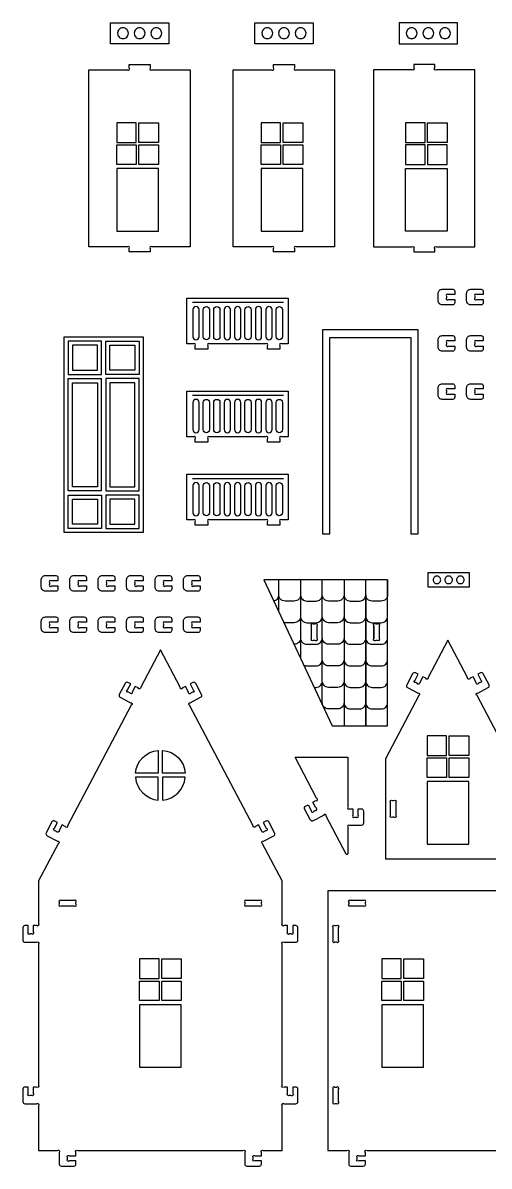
# Model space of a CAD drawing. Extents: x 0.8 to 43.3, y 2.5 to 30.1.
# Drawn here: x 14.96 to 26.15, y 2.48 to 29.93 of the extents above; entities that cross this region are included whole.
import ezdxf

# ---------------------------------------------------------------- set-up
doc = ezdxf.new("R2010")
doc.units = 0
doc.header["$MEASUREMENT"] = 0
doc.layers.add('LAYER1', color=18, linetype='CONTINUOUS')

msp = doc.modelspace()

# ---------------------------------------------------------------- linework, layer by layer
at = {"layer": 'LAYER1'}
for points in [[(17.059, 29.931), (18.459, 29.931), (18.459, 29.431), (17.059, 29.431)], [(20.523, 29.931), (21.923, 29.931), (21.923, 29.431), (20.523, 29.431)], [(25.387, 29.931), (23.987, 29.931), (23.987, 29.431), (25.387, 29.431)], [(17.679, 27.531), (17.21, 27.531), (17.21, 27.062), (17.679, 27.062)], [(17.742, 27.062), (17.742, 27.531), (18.21, 27.531), (18.21, 27.062)], [(21.143, 27.531), (20.674, 27.531), (20.674, 27.062), (21.143, 27.062)], [(21.206, 27.062), (21.206, 27.531), (21.674, 27.531), (21.674, 27.062)], [(24.607, 27.062), (24.607, 27.531), (24.139, 27.531), (24.139, 27.062)], [(24.67, 27.531), (25.139, 27.531), (25.139, 27.062), (24.67, 27.062)], [(17.21, 26.531), (17.21, 27), (17.679, 27), (17.679, 26.531)], [(18.21, 26.531), (17.742, 26.531), (17.742, 27), (18.21, 27)], [(20.674, 26.531), (20.674, 27), (21.143, 27), (21.143, 26.531)], [(21.674, 26.531), (21.206, 26.531), (21.206, 27), (21.674, 27)], [(24.139, 26.531), (24.607, 26.531), (24.607, 27), (24.139, 27)], [(25.139, 26.531), (25.139, 27), (24.67, 27), (24.67, 26.531)], [(17.21, 24.931), (18.21, 24.931), (18.21, 26.431), (17.21, 26.431)], [(20.674, 24.931), (21.674, 24.931), (21.674, 26.431), (20.674, 26.431)], [(25.139, 24.931), (24.139, 24.931), (24.139, 26.431), (25.139, 26.431)], [(24.446, 17.66), (24.446, 22.56), (22.146, 22.56), (22.146, 17.66), (22.326, 17.66), (22.326, 22.38), (24.266, 22.38), (24.266, 17.66)], [(17.845, 17.692), (15.945, 17.692), (15.945, 22.392), (17.845, 22.392)], [(16.045, 22.292), (16.045, 21.492), (16.845, 21.492), (16.845, 22.292)], [(16.945, 21.492), (16.945, 22.292), (17.745, 22.292), (17.745, 21.492)], [(16.145, 22.192), (16.145, 21.592), (16.745, 21.592), (16.745, 22.192)], [(17.045, 21.592), (17.045, 22.192), (17.645, 22.192), (17.645, 21.592)], [(16.145, 18.792), (16.145, 21.292), (16.745, 21.292), (16.745, 18.792)], [(16.945, 18.692), (17.745, 18.692), (17.745, 21.392), (16.945, 21.392)], [(17.045, 18.792), (17.645, 18.792), (17.645, 21.292), (17.045, 21.292)], [(16.045, 18.592), (16.845, 18.592), (16.845, 17.792), (16.045, 17.792)], [(16.145, 18.492), (16.745, 18.492), (16.745, 17.892), (16.145, 17.892)], [(16.945, 17.792), (17.745, 17.792), (17.745, 18.592), (16.945, 18.592)], [(17.045, 17.892), (17.645, 17.892), (17.645, 18.492), (17.045, 18.492)], [(22.376, 13.053), (23.508, 13.053), (23.709, 13.053), (23.709, 16.555), (20.742, 16.555)], [(24.68, 16.734), (25.667, 16.734), (25.667, 16.381), (24.68, 16.381)], [(25.126, 12.813), (24.657, 12.813), (24.657, 12.344), (25.126, 12.344)], [(25.188, 12.344), (25.188, 12.813), (25.657, 12.813), (25.657, 12.344)], [(24.657, 11.813), (24.657, 12.282), (25.126, 12.282), (25.126, 11.813)], [(25.657, 11.813), (25.188, 11.813), (25.188, 12.282), (25.657, 12.282)], [(24.657, 10.212), (25.657, 10.212), (25.657, 11.713), (24.657, 11.713)], [(18.226, 7.455), (17.757, 7.455), (17.757, 6.987), (18.226, 6.987)], [(18.288, 6.987), (18.288, 7.455), (18.757, 7.455), (18.757, 6.987)], [(24.037, 7.455), (23.568, 7.455), (23.568, 6.987), (24.037, 6.987)], [(24.099, 6.987), (24.099, 7.455), (24.568, 7.455), (24.568, 6.987)], [(17.757, 6.455), (17.757, 6.924), (18.226, 6.924), (18.226, 6.455)], [(18.757, 6.455), (18.288, 6.455), (18.288, 6.924), (18.757, 6.924)], [(23.568, 6.455), (23.568, 6.924), (24.037, 6.924), (24.037, 6.455)], [(24.568, 6.455), (24.099, 6.455), (24.099, 6.924), (24.568, 6.924)], [(17.757, 4.855), (18.757, 4.855), (18.757, 6.355), (17.757, 6.355)], [(23.568, 4.855), (24.568, 4.855), (24.568, 6.355), (23.568, 6.355)]]:
    msp.add_lwpolyline(points, close=True, dxfattribs=at)
for points in [[(17.359, 29.811, 0.414214), (17.229, 29.681, 0.414214), (17.359, 29.552, 0.414214), (17.488, 29.681, 0.414214)], [(17.759, 29.811, 0.414214), (17.629, 29.681, 0.414214), (17.759, 29.552, 0.414214), (17.888, 29.681, 0.414214)], [(18.159, 29.811, 0.414214), (18.029, 29.681, 0.414214), (18.159, 29.552, 0.414214), (18.288, 29.681, 0.414214)], [(20.823, 29.811, 0.414214), (20.693, 29.681, 0.414214), (20.823, 29.552, 0.414214), (20.952, 29.681, 0.414214)], [(21.223, 29.811, 0.414214), (21.093, 29.681, 0.414214), (21.223, 29.552, 0.414214), (21.352, 29.681, 0.414214)], [(21.623, 29.811, 0.414214), (21.493, 29.681, 0.414214), (21.623, 29.552, 0.414214), (21.752, 29.681, 0.414214)], [(24.287, 29.811, 0.414214), (24.158, 29.681, 0.414214), (24.287, 29.552, 0.414214), (24.416, 29.681, 0.414214)], [(24.687, 29.811, 0.414214), (24.558, 29.681, 0.414214), (24.687, 29.552, 0.414214), (24.816, 29.681, 0.414214)], [(25.087, 29.811, 0.414214), (24.958, 29.681, 0.414214), (25.087, 29.552, 0.414214), (25.216, 29.681, 0.414214)], [(16.543, 28.806), (17.465, 28.806, 1), (17.509, 28.85), (17.509, 28.931), (18.009, 28.931), (18.009, 28.85, 1), (18.053, 28.806), (18.975, 28.806), (18.975, 24.556), (18.053, 24.556, 1), (18.009, 24.512), (18.009, 24.431), (17.509, 24.431), (17.509, 24.512, 1), (17.465, 24.556), (16.543, 24.556)], [(20.007, 28.806), (20.929, 28.806, 1), (20.973, 28.85), (20.973, 28.931), (21.473, 28.931), (21.473, 28.85, 1), (21.517, 28.806), (22.439, 28.806), (22.439, 24.556), (21.517, 24.556, 1), (21.473, 24.512), (21.473, 24.431), (20.973, 24.431), (20.973, 24.512, 1), (20.929, 24.556), (20.007, 24.556)], [(25.806, 28.806), (24.884, 28.806, -1), (24.84, 28.85), (24.84, 28.931), (24.34, 28.931), (24.34, 28.85, -1), (24.296, 28.806), (23.374, 28.806), (23.374, 24.556), (24.296, 24.556, -1), (24.34, 24.512), (24.34, 24.431), (24.84, 24.431), (24.84, 24.512, -1), (24.884, 24.556), (25.806, 24.556)], [(25.272, 23.16), (25.022, 23.16, -0.414214), (24.922, 23.26), (24.922, 23.435, -0.414214), (25.022, 23.535), (25.272, 23.535, -0.414214), (25.322, 23.485), (25.322, 23.41), (25.166, 23.41, 1), (25.122, 23.366), (25.122, 23.33, 1), (25.166, 23.285), (25.322, 23.285), (25.322, 23.21, -0.414214)], [(25.955, 23.16), (25.705, 23.16, -0.414214), (25.605, 23.26), (25.605, 23.435, -0.414214), (25.705, 23.535), (25.955, 23.535, -0.414214), (26.005, 23.485), (26.005, 23.41), (25.849, 23.41, 1), (25.805, 23.366), (25.805, 23.33, 1), (25.849, 23.285), (26.005, 23.285), (26.005, 23.21, -0.414214)], [(19.094, 22.096), (19.094, 22.177, 1), (19.05, 22.221), (18.894, 22.221), (18.894, 23.321), (21.327, 23.321), (21.327, 22.221), (21.171, 22.221, 1), (21.127, 22.177), (21.127, 22.096), (20.827, 22.096), (20.827, 22.177, 1), (20.783, 22.221), (19.438, 22.221, 1), (19.394, 22.177), (19.394, 22.096)], [(19.186, 22.396), (19.186, 23.046, 1), (19.036, 23.046), (19.036, 22.396, 1)], [(19.286, 22.396), (19.286, 23.046, -1), (19.436, 23.046), (19.436, 22.396, -1)], [(19.536, 22.396), (19.536, 23.046, -1), (19.686, 23.046), (19.686, 22.396, -1)], [(19.936, 22.396), (19.936, 23.046, 1), (19.786, 23.046), (19.786, 22.396, 1)], [(20.186, 22.396), (20.186, 23.046, 1), (20.036, 23.046), (20.036, 22.396, 1)], [(20.286, 22.396), (20.286, 23.046, -1), (20.436, 23.046), (20.436, 22.396, -1)], [(20.686, 22.396), (20.686, 23.046, 1), (20.536, 23.046), (20.536, 22.396, 1)], [(20.936, 22.396), (20.936, 23.046, 1), (20.786, 23.046), (20.786, 22.396, 1)], [(21.036, 22.396), (21.036, 23.046, -1), (21.186, 23.046), (21.186, 22.396, -1)], [(25.272, 22.047), (25.022, 22.047, -0.414214), (24.922, 22.147), (24.922, 22.322, -0.414214), (25.022, 22.422), (25.272, 22.422, -0.414214), (25.322, 22.372), (25.322, 22.297), (25.166, 22.297, 1), (25.122, 22.253), (25.122, 22.217, 1), (25.166, 22.172), (25.322, 22.172), (25.322, 22.097, -0.414214)], [(25.955, 22.047), (25.705, 22.047, -0.414214), (25.605, 22.147), (25.605, 22.322, -0.414214), (25.705, 22.422), (25.955, 22.422, -0.414214), (26.005, 22.372), (26.005, 22.297), (25.849, 22.297, 1), (25.805, 22.253), (25.805, 22.217, 1), (25.849, 22.172), (26.005, 22.172), (26.005, 22.097, -0.414214)], [(25.272, 20.891), (25.022, 20.891, -0.414214), (24.922, 20.991), (24.922, 21.166, -0.414214), (25.022, 21.266), (25.272, 21.266, -0.414214), (25.322, 21.216), (25.322, 21.141), (25.166, 21.141, 1), (25.122, 21.096), (25.122, 21.06, 1), (25.166, 21.016), (25.322, 21.016), (25.322, 20.941, -0.414214)], [(25.955, 20.891), (25.705, 20.891, -0.414214), (25.605, 20.991), (25.605, 21.166, -0.414214), (25.705, 21.266), (25.955, 21.266, -0.414214), (26.005, 21.216), (26.005, 21.141), (25.849, 21.141, 1), (25.805, 21.096), (25.805, 21.06, 1), (25.849, 21.016), (26.005, 21.016), (26.005, 20.941, -0.414214)], [(19.094, 19.866), (19.094, 19.947, 1), (19.05, 19.991), (18.894, 19.991), (18.894, 21.091), (21.327, 21.091), (21.327, 19.991), (21.171, 19.991, 1), (21.127, 19.947), (21.127, 19.866), (20.827, 19.866), (20.827, 19.947, 1), (20.783, 19.991), (19.438, 19.991, 1), (19.394, 19.947), (19.394, 19.866)], [(19.186, 20.166), (19.186, 20.816, 1), (19.036, 20.816), (19.036, 20.166, 1)], [(19.286, 20.166), (19.286, 20.816, -1), (19.436, 20.816), (19.436, 20.166, -1)], [(19.536, 20.166), (19.536, 20.816, -1), (19.686, 20.816), (19.686, 20.166, -1)], [(19.936, 20.166), (19.936, 20.816, 1), (19.786, 20.816), (19.786, 20.166, 1)], [(20.186, 20.166), (20.186, 20.816, 1), (20.036, 20.816), (20.036, 20.166, 1)], [(20.286, 20.166), (20.286, 20.816, -1), (20.436, 20.816), (20.436, 20.166, -1)], [(20.686, 20.166), (20.686, 20.816, 1), (20.536, 20.816), (20.536, 20.166, 1)], [(20.936, 20.166), (20.936, 20.816, 1), (20.786, 20.816), (20.786, 20.166, 1)], [(21.036, 20.166), (21.036, 20.816, -1), (21.186, 20.816), (21.186, 20.166, -1)], [(19.094, 17.87), (19.094, 17.951, 1), (19.05, 17.995), (18.894, 17.995), (18.894, 19.095), (21.327, 19.095), (21.327, 17.995), (21.171, 17.995, 1), (21.127, 17.951), (21.127, 17.87), (20.827, 17.87), (20.827, 17.951, 1), (20.783, 17.995), (19.438, 17.995, 1), (19.394, 17.951), (19.394, 17.87)], [(19.186, 18.17), (19.186, 18.82, 1), (19.036, 18.82), (19.036, 18.17, 1)], [(19.286, 18.17), (19.286, 18.82, -1), (19.436, 18.82), (19.436, 18.17, -1)], [(19.536, 18.17), (19.536, 18.82, -1), (19.686, 18.82), (19.686, 18.17, -1)], [(19.936, 18.17), (19.936, 18.82, 1), (19.786, 18.82), (19.786, 18.17, 1)], [(20.186, 18.17), (20.186, 18.82, 1), (20.036, 18.82), (20.036, 18.17, 1)], [(20.286, 18.17), (20.286, 18.82, -1), (20.436, 18.82), (20.436, 18.17, -1)], [(20.686, 18.17), (20.686, 18.82, 1), (20.536, 18.82), (20.536, 18.17, 1)], [(20.936, 18.17), (20.936, 18.82, 1), (20.786, 18.82), (20.786, 18.17, 1)], [(21.036, 18.17), (21.036, 18.82, -1), (21.186, 18.82), (21.186, 18.17, -1)], [(15.749, 16.285), (15.499, 16.285, -0.414214), (15.399, 16.385), (15.399, 16.56, -0.414214), (15.499, 16.66), (15.749, 16.66, -0.414214), (15.799, 16.61), (15.799, 16.535), (15.643, 16.535, 1), (15.599, 16.491), (15.599, 16.454, 1), (15.643, 16.41), (15.799, 16.41), (15.799, 16.335, -0.414214)], [(16.431, 16.285), (16.181, 16.285, -0.414214), (16.081, 16.385), (16.081, 16.56, -0.414214), (16.181, 16.66), (16.431, 16.66, -0.414214), (16.481, 16.61), (16.481, 16.535), (16.325, 16.535, 1), (16.281, 16.491), (16.281, 16.454, 1), (16.325, 16.41), (16.481, 16.41), (16.481, 16.335, -0.414214)], [(17.114, 16.285), (16.864, 16.285, -0.414214), (16.764, 16.385), (16.764, 16.56, -0.414214), (16.864, 16.66), (17.114, 16.66, -0.414214), (17.164, 16.61), (17.164, 16.535), (17.008, 16.535, 1), (16.964, 16.491), (16.964, 16.454, 1), (17.008, 16.41), (17.164, 16.41), (17.164, 16.335, -0.414214)], [(17.796, 16.285), (17.546, 16.285, -0.414214), (17.446, 16.385), (17.446, 16.56, -0.414214), (17.546, 16.66), (17.796, 16.66, -0.414214), (17.846, 16.61), (17.846, 16.535), (17.69, 16.535, 1), (17.646, 16.491), (17.646, 16.454, 1), (17.69, 16.41), (17.846, 16.41), (17.846, 16.335, -0.414214)], [(18.479, 16.285), (18.229, 16.285, -0.414214), (18.129, 16.385), (18.129, 16.56, -0.414214), (18.229, 16.66), (18.479, 16.66, -0.414214), (18.529, 16.61), (18.529, 16.535), (18.373, 16.535, 1), (18.329, 16.491), (18.329, 16.454, 1), (18.373, 16.41), (18.529, 16.41), (18.529, 16.335, -0.414214)], [(19.161, 16.285), (18.911, 16.285, -0.414214), (18.811, 16.385), (18.811, 16.56, -0.414214), (18.911, 16.66), (19.161, 16.66, -0.414214), (19.211, 16.61), (19.211, 16.535), (19.055, 16.535, 1), (19.011, 16.491), (19.011, 16.454, 1), (19.055, 16.41), (19.211, 16.41), (19.211, 16.335, -0.414214)], [(24.892, 16.649, 0.414214), (24.801, 16.558, 0.414214), (24.892, 16.466, 0.414214), (24.983, 16.558, 0.414214)], [(25.174, 16.649, 0.414214), (25.083, 16.558, 0.414214), (25.174, 16.466, 0.414214), (25.265, 16.558, 0.414214)], [(25.456, 16.649, 0.414214), (25.365, 16.558, 0.414214), (25.456, 16.466, 0.414214), (25.547, 16.558, 0.414214)], [(15.749, 15.292), (15.499, 15.292, -0.414214), (15.399, 15.392), (15.399, 15.567, -0.414214), (15.499, 15.667), (15.749, 15.667, -0.414214), (15.799, 15.617), (15.799, 15.542), (15.643, 15.542, 1), (15.599, 15.498), (15.599, 15.461, 1), (15.643, 15.417), (15.799, 15.417), (15.799, 15.342, -0.414214)], [(16.431, 15.292), (16.181, 15.292, -0.414214), (16.081, 15.392), (16.081, 15.567, -0.414214), (16.181, 15.667), (16.431, 15.667, -0.414214), (16.481, 15.617), (16.481, 15.542), (16.325, 15.542, 1), (16.281, 15.498), (16.281, 15.461, 1), (16.325, 15.417), (16.481, 15.417), (16.481, 15.342, -0.414214)], [(17.114, 15.292), (16.864, 15.292, -0.414214), (16.764, 15.392), (16.764, 15.567, -0.414214), (16.864, 15.667), (17.114, 15.667, -0.414214), (17.164, 15.617), (17.164, 15.542), (17.008, 15.542, 1), (16.964, 15.498), (16.964, 15.461, 1), (17.008, 15.417), (17.164, 15.417), (17.164, 15.342, -0.414214)], [(17.796, 15.292), (17.546, 15.292, -0.414214), (17.446, 15.392), (17.446, 15.567, -0.414214), (17.546, 15.667), (17.796, 15.667, -0.414214), (17.846, 15.617), (17.846, 15.542), (17.69, 15.542, 1), (17.646, 15.498), (17.646, 15.461, 1), (17.69, 15.417), (17.846, 15.417), (17.846, 15.342, -0.414214)], [(18.479, 15.292), (18.229, 15.292, -0.414214), (18.129, 15.392), (18.129, 15.567, -0.414214), (18.229, 15.667), (18.479, 15.667, -0.414214), (18.529, 15.617), (18.529, 15.542), (18.373, 15.542, 1), (18.329, 15.498), (18.329, 15.461, 1), (18.373, 15.417), (18.529, 15.417), (18.529, 15.342, -0.414214)], [(19.161, 15.292), (18.911, 15.292, -0.414214), (18.811, 15.392), (18.811, 15.567, -0.414214), (18.911, 15.667), (19.161, 15.667, -0.414214), (19.211, 15.617), (19.211, 15.542), (19.055, 15.542, 1), (19.011, 15.498), (19.011, 15.461, 1), (19.055, 15.417), (19.211, 15.417), (19.211, 15.342, -0.414214)], [(22.008, 15.455), (22.008, 15.144, -1), (21.963, 15.099), (21.927, 15.099, -1), (21.882, 15.144), (21.882, 15.455, -1), (21.927, 15.5), (21.963, 15.5, -1)], [(23.508, 15.455), (23.508, 15.144, -1), (23.464, 15.099), (23.428, 15.099, -1), (23.383, 15.144), (23.383, 15.455, -1), (23.428, 15.5), (23.464, 15.5, -1)], [(17.291, 13.739), (17.539, 13.608, -1), (17.557, 13.548), (16.031, 10.654, -1), (15.971, 10.636), (15.9, 10.674), (15.827, 10.536, -1), (15.767, 10.517), (15.735, 10.535, -1), (15.716, 10.594), (15.789, 10.732), (15.723, 10.767, 0.414214), (15.655, 10.746), (15.515, 10.481, 0.414214), (15.536, 10.413), (15.785, 10.282, -1), (15.803, 10.223), (15.331, 9.329), (15.331, 8.3, -1), (15.287, 8.255), (15.206, 8.255), (15.206, 8.1, -1), (15.162, 8.055), (15.126, 8.055, -1), (15.081, 8.1), (15.081, 8.255), (15.006, 8.255, 0.414214), (14.956, 8.205), (14.956, 7.905, 0.414214), (15.006, 7.855), (15.287, 7.855, -1), (15.331, 7.811), (15.331, 4.425, -1), (15.287, 4.38), (15.206, 4.38), (15.206, 4.225, -1), (15.162, 4.18), (15.126, 4.18, -1), (15.081, 4.225), (15.081, 4.38), (15.006, 4.38, 0.414214), (14.956, 4.33), (14.956, 4.03, 0.414214), (15.006, 3.98), (15.287, 3.98, -1), (15.331, 3.936), (15.331, 2.855), (15.787, 2.855, -1), (15.831, 2.811), (15.831, 2.53, 0.414214), (15.881, 2.48), (16.181, 2.48, 0.414214), (16.231, 2.53), (16.231, 2.605), (16.076, 2.605, -1), (16.031, 2.65), (16.031, 2.686, -1), (16.076, 2.73), (16.231, 2.73), (16.231, 2.811, -1), (16.276, 2.855), (20.238, 2.855, -1), (20.282, 2.811), (20.282, 2.53, 0.414214), (20.332, 2.48), (20.632, 2.48, 0.414214), (20.682, 2.53), (20.682, 2.605), (20.526, 2.605, -1), (20.482, 2.65), (20.482, 2.686, -1), (20.526, 2.73), (20.682, 2.73), (20.682, 2.811, -1), (20.726, 2.855), (21.182, 2.855), (21.182, 3.936, -1), (21.226, 3.98), (21.507, 3.98, 0.414214), (21.557, 4.03), (21.557, 4.33, 0.414214), (21.507, 4.38), (21.432, 4.38), (21.432, 4.225, -1), (21.388, 4.18), (21.351, 4.18, -1), (21.307, 4.225), (21.307, 4.38), (21.226, 4.38, -1), (21.182, 4.425), (21.182, 7.811, -1), (21.226, 7.855), (21.507, 7.855, 0.414214), (21.557, 7.905), (21.557, 8.205, 0.414214), (21.507, 8.255), (21.432, 8.255), (21.432, 8.1, -1), (21.388, 8.055), (21.351, 8.055, -1), (21.307, 8.1), (21.307, 8.255), (21.226, 8.255, -1), (21.182, 8.3), (21.182, 9.329), (20.711, 10.223, -1), (20.729, 10.282), (20.977, 10.413, 0.414214), (20.998, 10.481), (20.858, 10.746, 0.414214), (20.791, 10.767), (20.724, 10.732), (20.797, 10.594, -1), (20.779, 10.535), (20.746, 10.517, -1), (20.687, 10.536), (20.614, 10.674), (20.542, 10.636, -1), (20.483, 10.654), (18.956, 13.548, -1), (18.975, 13.608), (19.223, 13.739, 0.414214), (19.244, 13.807), (19.104, 14.072, 0.414214), (19.036, 14.093), (18.97, 14.058), (19.043, 13.92, -1), (19.024, 13.86), (18.992, 13.843, -1), (18.932, 13.862), (18.86, 14), (18.788, 13.962, -1), (18.728, 13.98), (18.257, 14.874), (17.785, 13.98, -1), (17.726, 13.962), (17.654, 14), (17.581, 13.862, -1), (17.522, 13.843), (17.489, 13.86, -1), (17.471, 13.92), (17.544, 14.058), (17.477, 14.093, 0.414214), (17.41, 14.072), (17.27, 13.807, 0.414214)], [(18.207, 12.464), (18.207, 11.916), (17.659, 11.916, -0.366118)], [(18.307, 12.464, -0.366118), (18.854, 11.916), (18.307, 11.916)], [(22.754, 12.299), (22.754, 11.106, 1), (22.798, 11.062), (22.879, 11.062), (22.879, 10.906, 1), (22.923, 10.862), (22.96, 10.862, 1), (23.004, 10.906), (23.004, 11.062), (23.079, 11.062, -0.414214), (23.129, 11.012), (23.129, 10.712, -0.414214), (23.079, 10.662), (22.798, 10.662, 1), (22.754, 10.618), (22.754, 9.98, -0.782614), (22.716, 9.971), (22.235, 10.883, 1), (22.175, 10.901), (21.927, 10.77, -0.414214), (21.859, 10.791), (21.719, 11.057, -0.414214), (21.74, 11.124), (21.807, 11.159), (21.879, 11.022, 1), (21.939, 11.003), (21.971, 11.02, 1), (21.99, 11.08), (21.917, 11.218), (21.989, 11.256, 1), (22.007, 11.315), (21.488, 12.299), (21.921, 12.299), (22.321, 12.299)], [(18.207, 11.269), (18.207, 11.816), (17.659, 11.816, 0.366118)], [(18.307, 11.269, 0.366118), (18.854, 11.816), (18.307, 11.816)], [(23.906, 11.218), (23.906, 10.906, -1), (23.862, 10.862), (23.825, 10.862, -1), (23.781, 10.906), (23.781, 11.218, -1), (23.825, 11.262), (23.862, 11.262, -1)], [(15.876, 8.73), (16.187, 8.73, 1), (16.231, 8.775), (16.231, 8.811, 1), (16.187, 8.855), (15.876, 8.855, 1), (15.831, 8.811), (15.831, 8.775, 1)], [(20.326, 8.73), (20.638, 8.73, 1), (20.682, 8.775), (20.682, 8.811, 1), (20.638, 8.855), (20.326, 8.855, 1), (20.282, 8.811), (20.282, 8.775, 1)], [(22.82, 8.73), (23.132, 8.73, 1), (23.176, 8.775), (23.176, 8.811, 1), (23.132, 8.855), (22.82, 8.855, 1), (22.776, 8.811), (22.776, 8.775, 1)], [(22.526, 8.211), (22.526, 7.9, -1), (22.482, 7.855), (22.445, 7.855, -1), (22.401, 7.9), (22.401, 8.211, -1), (22.445, 8.255), (22.482, 8.255, -1)], [(22.526, 4.336), (22.526, 4.025, -1), (22.482, 3.98), (22.445, 3.98, -1), (22.401, 4.025), (22.401, 4.336, -1), (22.445, 4.38), (22.482, 4.38, -1)]]:
    msp.add_lwpolyline(points, format="xyb", close=True, dxfattribs=at)
for points in [[(19.031, 23.221), (21.209, 23.221)], [(16.845, 18.692), (16.045, 18.692), (16.045, 21.392), (16.845, 21.392)], [(16.845, 18.692), (16.845, 21.392)], [(19.031, 20.991), (21.209, 20.991)], [(19.031, 18.995), (21.209, 18.995)], [(21.098, 15.793), (21.098, 16.197)], [(23.383, 15.455), (23.383, 15.144)], [(23.464, 15.5), (23.428, 15.5)], [(23.508, 15.455), (23.508, 15.144)], [(21.62, 15.161), (21.62, 14.673)], [(21.62, 15.161), (21.62, 14.673)], [(23.464, 15.099), (23.428, 15.099)], [(22.142, 13.554), (22.142, 13.608)], [(22.142, 13.554), (22.142, 13.608)]]:
    msp.add_lwpolyline(points, dxfattribs=at)
for points in [[(20.978, 16.05, 0.356178), (21.098, 16.197), (21.098, 16.555)], [(21.62, 16.555), (21.62, 16.197, -0.414214), (21.47, 16.047), (21.248, 16.047, -0.414214), (21.098, 16.197), (21.098, 16.555)], [(21.62, 16.555), (21.62, 16.197, 0.414214), (21.77, 16.047), (21.992, 16.047, 0.414214), (22.142, 16.197), (22.142, 16.555)], [(22.664, 16.555), (22.664, 16.197, -0.414214), (22.514, 16.047), (22.292, 16.047, -0.414214), (22.142, 16.197), (22.142, 16.555)], [(22.664, 16.555), (22.664, 16.197, 0.414214), (22.814, 16.047), (23.036, 16.047, 0.414214), (23.186, 16.197), (23.186, 16.555)], [(23.709, 16.555), (23.709, 16.197, -0.414214), (23.559, 16.047), (23.337, 16.047, -0.414214), (23.186, 16.197), (23.186, 16.555)], [(21.62, 16.197), (21.62, 15.679, -0.414214), (21.47, 15.529), (21.248, 15.529, -0.047441), (21.22, 15.531)], [(21.62, 16.197), (21.62, 15.679, 0.414214), (21.77, 15.529), (21.992, 15.529, 0.414214), (22.142, 15.679), (22.142, 16.197)], [(22.664, 16.197), (22.664, 15.679, -0.414214), (22.514, 15.529), (22.292, 15.529, -0.414214), (22.142, 15.679), (22.142, 16.197)], [(22.664, 16.197), (22.664, 15.679, 0.414214), (22.814, 15.529), (23.036, 15.529, 0.414214), (23.186, 15.679), (23.186, 16.197)], [(23.186, 16.197), (23.186, 15.679, 0.414214), (23.337, 15.529), (23.559, 15.529, 0.414214), (23.709, 15.679), (23.709, 16.197)], [(21.62, 15.679), (21.62, 15.161, -0.414214), (21.47, 15.011), (21.462, 15.011)], [(21.62, 15.679), (21.62, 15.161, 0.414214), (21.77, 15.011), (21.992, 15.011, 0.414214), (22.142, 15.161), (22.142, 15.679)], [(22.664, 15.679), (22.664, 15.161, -0.414214), (22.514, 15.011), (22.292, 15.011, -0.414214), (22.142, 15.161), (22.142, 15.679)], [(22.664, 15.679), (22.664, 15.161, 0.414214), (22.814, 15.011), (23.036, 15.011, 0.414214), (23.186, 15.161), (23.186, 15.679)], [(23.186, 15.679), (23.186, 15.161, 0.414214), (23.337, 15.011), (23.559, 15.011, 0.414214), (23.709, 15.161), (23.709, 15.679)], [(21.695, 14.514, 0.13254), (21.77, 14.493), (21.992, 14.493, 0.414214), (22.142, 14.643), (22.142, 15.161)], [(22.664, 15.161), (22.664, 14.643, -0.414214), (22.514, 14.493), (22.292, 14.493, -0.414214), (22.142, 14.643), (22.142, 15.161)], [(22.664, 15.161), (22.664, 14.643, 0.414214), (22.814, 14.493), (23.036, 14.493, 0.414214), (23.186, 14.643), (23.186, 15.161)], [(23.186, 15.161), (23.186, 14.643, 0.414214), (23.337, 14.493), (23.559, 14.493, 0.414214), (23.709, 14.643), (23.709, 15.161)], [(26.658, 12.262), (25.857, 13.78, -1), (25.875, 13.84), (26.124, 13.971, 0.414214), (26.145, 14.039), (26.005, 14.304, 0.414214), (25.937, 14.325), (25.871, 14.29), (25.943, 14.152, -1), (25.925, 14.093), (25.893, 14.075, -1), (25.833, 14.094), (25.76, 14.232), (25.689, 14.194, -1), (25.629, 14.213), (25.157, 15.107), (24.685, 14.213, -1), (24.625, 14.194), (24.554, 14.232), (24.481, 14.094, -1), (24.421, 14.075), (24.389, 14.093, -1), (24.371, 14.152), (24.443, 14.29), (24.377, 14.325, 0.414214), (24.309, 14.304), (24.169, 14.039, 0.414214), (24.19, 13.971), (24.439, 13.84, -1), (24.457, 13.78), (23.656, 12.262), (23.656, 9.863), (26.658, 9.863)], [(21.946, 13.975), (21.992, 13.975, 0.414214), (22.142, 14.125), (22.142, 14.643)], [(22.664, 14.643), (22.664, 14.125, -0.414214), (22.514, 13.975), (22.292, 13.975, -0.414214), (22.142, 14.125), (22.142, 14.643)], [(22.664, 14.643), (22.664, 14.125, 0.414214), (22.814, 13.975), (23.036, 13.975, 0.414214), (23.186, 14.125), (23.186, 14.643)], [(23.186, 14.643), (23.186, 14.125, 0.414214), (23.337, 13.975), (23.559, 13.975, 0.414214), (23.709, 14.125), (23.709, 14.643)], [(22.136, 13.567, 0.0694), (22.142, 13.608), (22.142, 14.125)], [(22.664, 14.125), (22.664, 13.608, -0.414214), (22.514, 13.457), (22.292, 13.457, -0.414214), (22.142, 13.608), (22.142, 14.125)], [(22.664, 14.125), (22.664, 13.608, 0.414214), (22.814, 13.457), (23.036, 13.457, 0.414214), (23.186, 13.608), (23.186, 14.125)], [(23.186, 14.125), (23.186, 13.608, 0.414214), (23.337, 13.457), (23.559, 13.457, 0.414214), (23.709, 13.608), (23.709, 14.125)], [(22.664, 13.608), (22.664, 13.09, -0.062017), (22.66, 13.053)], [(22.664, 13.608), (22.664, 13.09, 0.062017), (22.669, 13.053)], [(23.182, 13.053, 0.062017), (23.186, 13.09), (23.186, 13.608)], [(23.186, 13.608), (23.186, 13.09, 0.062017), (23.191, 13.053)], [(23.704, 13.053, 0.062017), (23.709, 13.09), (23.709, 13.608)], [(28.881, 9.092), (22.276, 9.092), (22.276, 2.855), (22.732, 2.855, -1), (22.776, 2.811), (22.776, 2.53, 0.414214), (22.826, 2.48), (23.126, 2.48, 0.414214), (23.176, 2.53), (23.176, 2.605), (23.02, 2.605, -1), (22.976, 2.65), (22.976, 2.686, -1), (23.02, 2.73), (23.176, 2.73), (23.176, 2.811, -1), (23.22, 2.855), (34.832, 2.855, -1)]]:
    msp.add_lwpolyline(points, format="xyb", dxfattribs=at)

doc.saveas('drawing.dxf')
